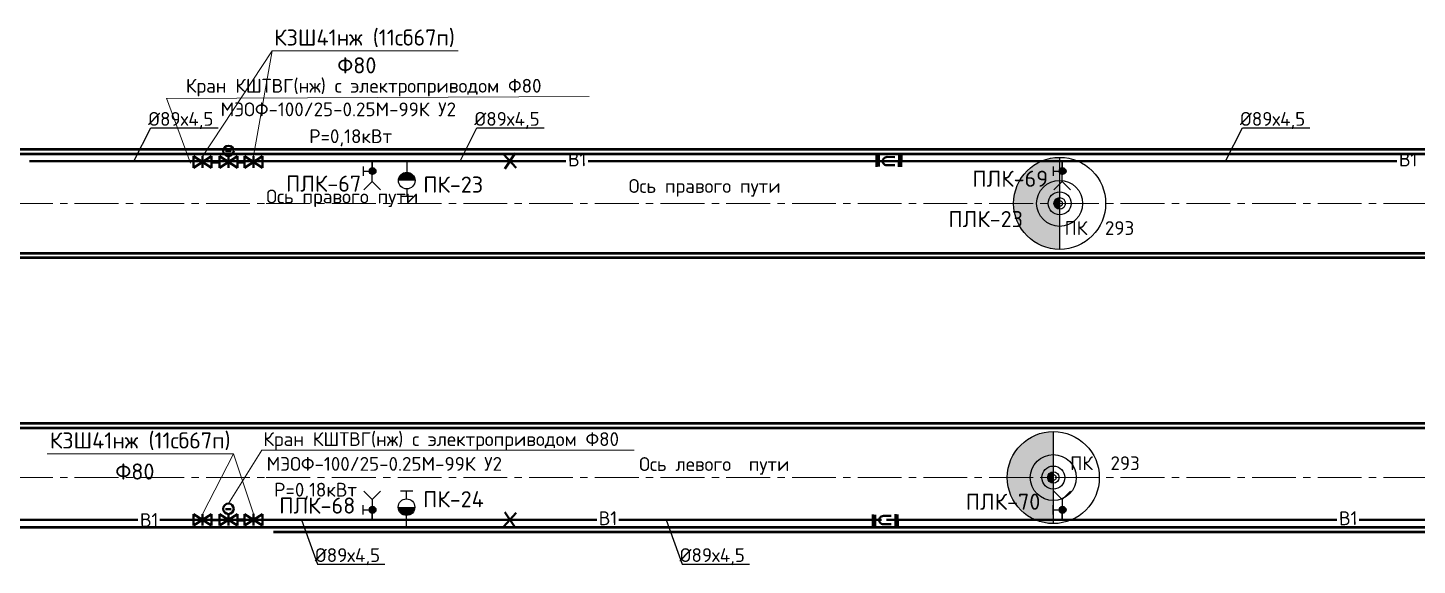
# Paper-space layout 'л2-л8' of a CAD drawing. Header units: millimetres. Extents: x 10032 to 18918, y -3051 to 627.
# Drawn here: x 15026.9 to 15328.9, y 489.8 to 606.6 of the extents above; entities that cross this region are included whole.
import ezdxf

# ---------------------------------------------------------------- set-up
doc = ezdxf.new("R2010")
doc.units = ezdxf.units.MM
doc.header["$LTSCALE"] = 0.5
doc.linetypes.add('CENTER2', pattern=[28.575, 19.05, -3.175, 3.175, -3.175])
for name, color, linetype in [('1_NADPIS', 7, 'Continuous'), ('3_RAZMER', 7, 'Continuous'), ('3_Текст', 7, 'Continuous'), ('ВК_надписи', 7, 'Continuous'), ('ВК_сети', 4, 'Continuous'), ('ГТ_ПК', 2, 'Continuous'), ('ГТ_ПК @ 0.25', 2, 'Continuous'), ('ГТ_ПК @ 0.5', 2, 'Continuous'), ('ГТ_ПК @ 1', 2, 'Continuous'), ('ГТ_ПК @ 2', 2, 'Continuous'), ('ГТ_ПК @ 4', 2, 'Continuous')]:
    doc.layers.add(name, color=color, linetype=linetype)
for name, color, linetype, lineweight in [('1_PK500', 5, 'Continuous', 35), ('1_конструкция', 5, 'Continuous', 35), ('А_Конструкции', 4, 'Continuous', 50), ('АР_Оси', 242, 'CENTER2', 18)]:
    doc.layers.add(name, color=color, linetype=linetype, lineweight=lineweight)
doc.styles.add('Стандарт ММП', font='isocpeur.ttf')

# ---------------------------------------------------------------- blocks, each defined once
blk = doc.blocks.new('ПК')
at = {"layer": 'ГТ_ПК'}
blk.add_hatch(color=0, dxfattribs=at).paths.add_polyline_path([(0, -2.5, 0.414214), (2.5, 0, 0.414214), (0, 2.5)])
at = {"layer": 'ГТ_ПК', "color": 0}
blk.add_line((0, -2.5), (0, 2.5), dxfattribs=at)
blk.add_circle((0, 0), 2.5, dxfattribs=at)
blk = doc.blocks.new('*U625')
at = {"layer": 'ГТ_ПК @ 0.25', "extrusion": (9.32183e-09, 7.72587e-22, 1), "xscale": 0.2500000000000061, "yscale": 0.2500000000000053, "zscale": 0.2500000000000053, "rotation": 180}
blk.add_blockref('ПК', (15251.19, 568.47, 0), dxfattribs=at)
at = {"layer": 'ГТ_ПК @ 0.5', "extrusion": (9.32183e-09, 7.72587e-22, 1), "xscale": 0.5000000000000189, "yscale": 0.5000000000000173, "zscale": 0.5000000000000173, "rotation": 180}
blk.add_blockref('ПК', (15251.19, 568.47, 0), dxfattribs=at)
at = {"layer": 'ГТ_ПК @ 1', "extrusion": (9.32183e-09, 7.72587e-22, 1), "rotation": 179.9999999999641}
blk.add_blockref('ПК', (15251.19, 568.47, 0), dxfattribs=at)
at = {"layer": 'ГТ_ПК @ 2', "extrusion": (9.32183e-09, 7.72587e-22, 1), "xscale": 2.000000000000075, "yscale": 2.000000000000069, "zscale": 2.000000000000069, "rotation": 180}
blk.add_blockref('ПК', (15251.19, 568.47, 0), dxfattribs=at)
at = {"layer": 'ГТ_ПК @ 4', "extrusion": (9.32183e-09, 7.72587e-22, 1), "xscale": 4.000000000000098, "yscale": 4.000000000000085, "zscale": 4.000000000000085, "rotation": 180}
blk.add_blockref('ПК', (15251.19, 568.47, 0), dxfattribs=at)
blk = doc.blocks.new('*U628')
at = {"layer": 'ГТ_ПК @ 0.25', "extrusion": (9.32183e-09, 7.72587e-22, 1), "xscale": 0.2500000000000061, "yscale": 0.2500000000000053, "zscale": 0.2500000000000053, "rotation": 180}
blk.add_blockref('ПК', (15249.81, 508.87, 0), dxfattribs=at)
at = {"layer": 'ГТ_ПК @ 0.5', "extrusion": (9.32183e-09, 7.72587e-22, 1), "xscale": 0.5000000000000189, "yscale": 0.5000000000000173, "zscale": 0.5000000000000173, "rotation": 180}
blk.add_blockref('ПК', (15249.81, 508.87, 0), dxfattribs=at)
at = {"layer": 'ГТ_ПК @ 1', "extrusion": (9.32183e-09, 7.72587e-22, 1), "rotation": 179.9999999999641}
blk.add_blockref('ПК', (15249.81, 508.87, 0), dxfattribs=at)
at = {"layer": 'ГТ_ПК @ 2', "extrusion": (9.32183e-09, 7.72587e-22, 1), "xscale": 2.000000000000075, "yscale": 2.000000000000069, "zscale": 2.000000000000069, "rotation": 180}
blk.add_blockref('ПК', (15249.81, 508.87, 0), dxfattribs=at)
at = {"layer": 'ГТ_ПК @ 4', "extrusion": (9.32183e-09, 7.72587e-22, 1), "xscale": 4.000000000000098, "yscale": 4.000000000000085, "zscale": 4.000000000000085, "rotation": 180}
blk.add_blockref('ПК', (15249.81, 508.87, 0), dxfattribs=at)

psp = doc.layouts.new('л2-л8')

# ---------------------------------------------------------------- hatches: boundary and pattern name
at = {"layer": 'ВК_сети', "ltscale": 0.5}
h = psp.add_hatch(color=5, dxfattribs=at)
h.paths.add_polyline_path([(15102.5701, 575.4818, 0.41421356), (15101.8201, 576.2318), (15101.8201, 575.4818)])
h.paths.add_polyline_path([(15102.5701, 575.4818), (15101.8201, 575.4818), (15101.8201, 574.7318, 0.41421356)])
h.paths.add_polyline_path([(15101.8201, 575.4818), (15101.8201, 576.2318, 0.58408052), (15101.1782, 575.0938)])
h.paths.add_polyline_path([(15101.8201, 574.7318), (15101.8201, 575.4818), (15101.1782, 575.0938, 0.26256208)])
h = psp.add_hatch(color=5, dxfattribs=at)
h.paths.add_polyline_path([(15102.5701, 575.4818, 0.41421356), (15101.8201, 576.2318), (15101.8201, 575.4818)])
h.paths.add_polyline_path([(15102.5701, 575.4818), (15101.8201, 575.4818), (15101.8201, 574.7318, 0.41421356)])
h.paths.add_polyline_path([(15101.8201, 575.4818), (15101.8201, 576.2318, 0.58408052), (15101.1782, 575.0938)])
h.paths.add_polyline_path([(15101.8201, 574.7318), (15101.8201, 575.4818), (15101.1782, 575.0938, 0.26256208)])
h = psp.add_hatch(color=1, dxfattribs=at)
h.paths.add_polyline_path([(15107.4584, 573.4228), (15111.0584, 573.4228, 0.09159777), (15110.9396, 574.066), (15107.5773, 574.066, 0.09159777)])
h.paths.add_polyline_path([(15107.5773, 574.066), (15110.9396, 574.066, 0.68812614)])
h = psp.add_hatch(color=1, dxfattribs=at)
h.paths.add_polyline_path([(15107.4584, 573.4228), (15111.0584, 573.4228, 0.09159777), (15110.9396, 574.066), (15107.5773, 574.066, 0.09159777)])
h.paths.add_polyline_path([(15107.5773, 574.066), (15110.9396, 574.066, 0.68812614)])
h = psp.add_hatch(color=1, dxfattribs=at)
h.paths.add_polyline_path([(15107.4584, 573.4228), (15111.0584, 573.4228, 0.09159777), (15110.9396, 574.066), (15107.5773, 574.066, 0.09159777)])
h.paths.add_polyline_path([(15107.5773, 574.066), (15110.9396, 574.066, 0.68812614)])
h = psp.add_hatch(color=1, dxfattribs=at)
h.paths.add_polyline_path([(15107.4584, 573.4228), (15111.0584, 573.4228, 0.09159777), (15110.9396, 574.066), (15107.5773, 574.066, 0.09159777)])
h.paths.add_polyline_path([(15107.5773, 574.066), (15110.9396, 574.066, 0.68812614)])
h = psp.add_hatch(color=1, dxfattribs=at)
h.paths.add_polyline_path([(15107.4584, 573.4228), (15111.0584, 573.4228, 0.09159777), (15110.9396, 574.066), (15107.5773, 574.066, 0.09159777)])
h.paths.add_polyline_path([(15107.5773, 574.066), (15110.9396, 574.066, 0.68812614)])
h = psp.add_hatch(color=1, dxfattribs=at)
h.paths.add_polyline_path([(15107.4584, 573.4228), (15111.0584, 573.4228, 0.09159777), (15110.9396, 574.066), (15107.5773, 574.066, 0.09159777)])
h.paths.add_polyline_path([(15107.5773, 574.066), (15110.9396, 574.066, 0.68812614)])
h = psp.add_hatch(color=5, dxfattribs=at)
h.paths.add_polyline_path([(15252.5701, 575.4818, 0.41421356), (15251.8201, 576.2318), (15251.8201, 575.4818)])
h.paths.add_polyline_path([(15252.5701, 575.4818), (15251.8201, 575.4818), (15251.8201, 574.7318, 0.41421356)])
h.paths.add_polyline_path([(15251.8201, 575.4818), (15251.8201, 576.2318, 0.58408052), (15251.1782, 575.0938)])
h.paths.add_polyline_path([(15251.8201, 574.7318), (15251.8201, 575.4818), (15251.1782, 575.0938, 0.26256208)])
h = psp.add_hatch(color=5, dxfattribs=at)
h.paths.add_polyline_path([(15252.5701, 575.4818, 0.41421356), (15251.8201, 576.2318), (15251.8201, 575.4818)])
h.paths.add_polyline_path([(15252.5701, 575.4818), (15251.8201, 575.4818), (15251.8201, 574.7318, 0.41421356)])
h.paths.add_polyline_path([(15251.8201, 575.4818), (15251.8201, 576.2318, 0.58408052), (15251.1782, 575.0938)])
h.paths.add_polyline_path([(15251.8201, 574.7318), (15251.8201, 575.4818), (15251.1782, 575.0938, 0.26256208)])
h = psp.add_hatch(color=5, dxfattribs=at)
h.paths.add_polyline_path([(15102.5701, 501.8586, -0.41421356), (15101.8201, 501.1086), (15101.8201, 501.8586)])
h.paths.add_polyline_path([(15102.5701, 501.8586), (15101.8201, 501.8586), (15101.8201, 502.6086, -0.41421356)])
h.paths.add_polyline_path([(15101.8201, 501.8586), (15101.8201, 501.1086, -0.58408052), (15101.1782, 502.2466)])
h.paths.add_polyline_path([(15101.8201, 502.6086), (15101.8201, 501.8586), (15101.1782, 502.2466, -0.26256208)])
h = psp.add_hatch(color=5, dxfattribs=at)
h.paths.add_polyline_path([(15102.5701, 501.8586, -0.41421356), (15101.8201, 501.1086), (15101.8201, 501.8586)])
h.paths.add_polyline_path([(15102.5701, 501.8586), (15101.8201, 501.8586), (15101.8201, 502.6086, -0.41421356)])
h.paths.add_polyline_path([(15101.8201, 501.8586), (15101.8201, 501.1086, -0.58408052), (15101.1782, 502.2466)])
h.paths.add_polyline_path([(15101.8201, 502.6086), (15101.8201, 501.8586), (15101.1782, 502.2466, -0.26256208)])
h = psp.add_hatch(color=1, dxfattribs=at)
h.paths.add_polyline_path([(15107.4117, 502.4403), (15111.0117, 502.4403, -0.09159777), (15110.8929, 501.7972), (15107.5305, 501.7972, -0.09159777)])
h.paths.add_polyline_path([(15107.5305, 501.7972), (15110.8929, 501.7972, -0.68812614)])
h = psp.add_hatch(color=1, dxfattribs=at)
h.paths.add_polyline_path([(15107.4117, 502.4403), (15111.0117, 502.4403, -0.09159777), (15110.8929, 501.7972), (15107.5305, 501.7972, -0.09159777)])
h.paths.add_polyline_path([(15107.5305, 501.7972), (15110.8929, 501.7972, -0.68812614)])
h = psp.add_hatch(color=5, dxfattribs=at)
h.paths.add_polyline_path([(15252.5701, 501.8586, -0.41421356), (15251.8201, 501.1086), (15251.8201, 501.8586)])
h.paths.add_polyline_path([(15252.5701, 501.8586), (15251.8201, 501.8586), (15251.8201, 502.6086, -0.41421356)])
h.paths.add_polyline_path([(15251.8201, 501.8586), (15251.8201, 501.1086, -0.58408052), (15251.1782, 502.2466)])
h.paths.add_polyline_path([(15251.8201, 502.6086), (15251.8201, 501.8586), (15251.1782, 502.2466, -0.26256208)])
h = psp.add_hatch(color=5, dxfattribs=at)
h.paths.add_polyline_path([(15252.5701, 501.8586, -0.41421356), (15251.8201, 501.1086), (15251.8201, 501.8586)])
h.paths.add_polyline_path([(15252.5701, 501.8586), (15251.8201, 501.8586), (15251.8201, 502.6086, -0.41421356)])
h.paths.add_polyline_path([(15251.8201, 501.8586), (15251.8201, 501.1086, -0.58408052), (15251.1782, 502.2466)])
h.paths.add_polyline_path([(15251.8201, 502.6086), (15251.8201, 501.8586), (15251.1782, 502.2466, -0.26256208)])

# ---------------------------------------------------------------- linework, layer by layer
at = {"layer": '1_конструкция', "color": 1, "lineweight": 18}
for p, q in [((15064.8878, 578.6663, 0), (15079.9861, 601.6303, 0)), ((15079.9861, 601.6303, 0), (15075.9522, 578.7228, 0)), ((15064.8695, 500.9386, 0), (15071.5791, 514.0626, 0)), ((15071.5791, 514.0626, 0), (15075.9201, 500.9966, 0))]:
    psp.add_line(p, q, dxfattribs=at)
at = {"layer": '3_RAZMER', "lineweight": 18}
for p, q in [((15079.9861, 601.6303, 0), (15120.4447, 601.6303, 0)), ((15057.0136, 591.2412), (15148.9247, 591.7005)), ((15062.2431, 577.1953, 0), (15057.0136, 591.3587)), ((15031.1205, 514.0626, 0), (15071.5791, 514.0626, 0)), ((15070.4931, 503.228, 0), (15077.77, 514.8553, 0)), ((15077.77, 514.8553, 0), (15158.6871, 514.8553, 0))]:
    psp.add_line(p, q, dxfattribs=at)
at = {"layer": 'Defpoints', "color": 6, "linetype": 'Continuous', "lineweight": 50, "elevation": 0}
for points in [[(15066.8396, 577.4628), (15068.5223, 577.4628)], [(15066.8396, 499.6796), (15068.5223, 499.6796)]]:
    psp.add_lwpolyline(points, dxfattribs=at)
at = {"layer": 'А_Конструкции'}
for p, q in [((13751.1934, 580.2702), (15080.2691, 580.2702)), ((15080.2691, 580.2702), (16251.1934, 580.2702)), ((13751.1934, 579.2702), (15080.2691, 579.2702)), ((15080.2691, 579.2702), (16251.1934, 579.2702)), ((13751.1934, 557.6702), (15080.2691, 557.6702)), ((13751.1934, 556.6702), (15080.2691, 556.6702)), ((15080.2691, 557.6702), (16251.1934, 557.6702)), ((15080.2691, 556.6702), (16251.1934, 556.6702)), ((13751.1934, 520.6702), (15080.2691, 520.6702)), ((13751.1934, 519.6702), (15080.2691, 519.6702)), ((15080.2691, 520.6702), (16251.1934, 520.6702)), ((15080.2691, 519.6702), (16251.1934, 519.6702)), ((13751.1934, 498.0702), (15080.2691, 498.0702)), ((15080.2691, 498.0702), (16251.1934, 498.0702)), ((15080.2691, 497.0702), (16251.1934, 497.0702))]:
    psp.add_line(p, q, dxfattribs=at)
at = {"layer": 'АР_Оси', "color": 7}
for p, q in [((13751.1934, 568.4702), (15078.7126, 568.4702)), ((15078.7126, 568.4702), (16251.1934, 568.4702)), ((13751.1934, 508.8702), (15078.7126, 508.8702)), ((15078.7126, 508.8702), (16251.1934, 508.8702))]:
    psp.add_line(p, q, dxfattribs=at)
at = {"layer": 'ВК_надписи'}
for p, q in [((15049.9349, 577.6617, 0), (15053.5946, 584.8594, 0)), ((15053.5946, 584.8594, 0), (15068.2341, 584.8594, 0)), ((15120.8434, 577.6618, 0), (15124.5031, 584.8595, 0)), ((15124.5031, 584.8595, 0), (15139.1426, 584.8595, 0)), ((15287.2635, 577.6618, 0), (15290.9233, 584.8595, 0)), ((15290.9233, 584.8595, 0), (15305.5627, 584.8595, 0)), ((15086.3769, 499.6786, 0), (15089.8291, 490.0475, 0)), ((15165.6671, 499.6786, 0), (15169.1194, 490.0475, 0)), ((15089.8291, 490.0475, 0), (15104.4686, 490.0475, 0)), ((15169.1194, 490.0475, 0), (15183.7588, 490.0475, 0))]:
    psp.add_line(p, q, dxfattribs=at)
at = {"layer": 'ВК_сети', "color": 1, "lineweight": 40, "ltscale": 0.5, "extrusion": (-1.06675e-13, 1.06455e-06, 1)}
for p, q in [((15062.8994, 578.7233, 0), (15062.8994, 576.2043, 0)), ((15066.8396, 578.7233, 0), (15062.8994, 576.2043, 0)), ((15062.8994, 578.7233, 0), (15066.8396, 576.2043, 0)), ((15064.8695, 578.7228, 0), (15064.8695, 576.2038, 0))]:
    psp.add_line(p, q, dxfattribs=at)
at = {"layer": 'ВК_сети', "color": 1, "lineweight": 40, "ltscale": 0.5}
for p, q in [((15066.8396, 578.7233, 0), (15066.8396, 576.2043, 0)), ((15068.5223, 578.7228, 0), (15068.5223, 576.2038, 0)), ((15072.4625, 578.7228, 0), (15068.5223, 576.2038, 0)), ((15068.5223, 578.7228, 0), (15072.4625, 576.2038, 0)), ((15071.0893, 579.8069, 0), (15069.883, 579.8069, 0)), ((15070.4924, 578.7223, 0), (15070.4924, 576.2032, 0)), ((15072.4625, 578.7228, 0), (15072.4625, 576.2038, 0)), ((15071.0899, 502.0221, 0), (15069.8836, 502.0224, 0)), ((15068.522, 500.9376, 0), (15068.5214, 498.4186, 0)), ((15072.4629, 500.9376, 0), (15068.522, 498.4196, 0)), ((15070.4928, 500.9376, 0), (15070.4921, 498.4186, 0)), ((15072.4629, 500.9376, 0), (15072.4622, 498.4186, 0))]:
    psp.add_line(p, q, dxfattribs=at)
at = {"layer": 'ВК_сети', "color": 1, "lineweight": 60, "ltscale": 0.5}
for p, q in [((15072.4625, 577.4633, 0), (15073.9821, 577.4633, 0)), ((15072.4625, 499.6791, 0), (15073.9821, 499.6791, 0))]:
    psp.add_line(p, q, dxfattribs=at)
at = {"layer": 'ВК_сети', "color": 1, "lineweight": 40, "ltscale": 0.5, "extrusion": (1.06678e-13, 1.06455e-06, 1)}
for p, q in [((15073.9821, 578.7233, 0), (15073.9821, 576.2043, 0)), ((15073.9821, 578.7233, 0), (15077.9223, 576.2043, 0)), ((15077.9223, 578.7233, 0), (15073.9821, 576.2043, 0)), ((15075.9522, 578.7228, 0), (15075.9522, 576.2038, 0)), ((15077.9223, 578.7233, 0), (15077.9223, 576.2043, 0))]:
    psp.add_line(p, q, dxfattribs=at)
at = {"layer": 'ВК_сети', "color": 5, "lineweight": 30, "ltscale": 0.5, "extrusion": (-3.27269e-07, 1.1423e-06, 1)}
for p, q in [((15101.7584, 577.6617, 0), (15101.7584, 574.7068, 0)), ((15101.7584, 577.6617, 0), (15101.7584, 574.7068, 0)), ((15251.7584, 577.6617, 0), (15251.7584, 574.7068, 0)), ((15251.7584, 577.6617, 0), (15251.7584, 574.7068, 0))]:
    psp.add_line(p, q, dxfattribs=at)
at = {"layer": 'ВК_сети', "color": 5, "ltscale": 0.5}
for p, q in [((15101.7584, 573.223, 0), (15101.7584, 577.6617, 0)), ((15101.7584, 573.223, 0), (15101.7584, 577.6617, 0)), ((15251.7584, 573.223, 0), (15251.7584, 577.6617, 0)), ((15251.7584, 573.223, 0), (15251.7584, 577.6617, 0)), ((15099.7905, 576.5134, 0), (15099.7905, 574.4516, 0)), ((15099.7905, 576.5134, 0), (15099.7905, 574.4516, 0)), ((15099.7905, 575.4825, 0), (15101.8201, 575.4825, 0)), ((15099.7905, 575.4825, 0), (15101.8201, 575.4825, 0)), ((15249.7905, 576.5134, 0), (15249.7905, 574.4516, 0)), ((15249.7905, 576.5134, 0), (15249.7905, 574.4516, 0)), ((15249.7905, 575.4825, 0), (15251.8201, 575.4825, 0)), ((15249.7905, 575.4825, 0), (15251.8201, 575.4825, 0)), ((15101.7584, 573.223, 0), (15099.9342, 571.3988, 0)), ((15101.7584, 573.223, 0), (15099.9342, 571.3988, 0)), ((15101.7584, 573.223, 0), (15103.5826, 571.3988, 0)), ((15101.7584, 573.223, 0), (15103.5826, 571.3988, 0)), ((15251.7584, 573.223, 0), (15249.9342, 571.3988, 0)), ((15251.7584, 573.223, 0), (15249.9342, 571.3988, 0)), ((15251.7584, 573.223, 0), (15253.5826, 571.3988, 0)), ((15251.7584, 573.223, 0), (15253.5826, 571.3988, 0)), ((15101.7584, 504.1174, 0), (15099.9342, 505.9416, 0)), ((15101.7584, 504.1174, 0), (15099.9342, 505.9415, 0)), ((15101.7584, 504.1174, 0), (15103.5826, 505.9416, 0)), ((15101.7584, 504.1174, 0), (15103.5826, 505.9415, 0)), ((15251.7584, 504.1174, 0), (15249.9342, 505.9416, 0)), ((15251.7584, 504.1174, 0), (15249.9342, 505.9416, 0)), ((15251.7584, 504.1174, 0), (15253.5826, 505.9416, 0)), ((15251.7584, 504.1174, 0), (15253.5826, 505.9416, 0)), ((15099.7905, 500.8269, 0), (15099.7905, 502.8888, 0)), ((15099.7905, 500.8269, 0), (15099.7905, 502.8887, 0)), ((15099.7905, 501.8578, 0), (15101.8201, 501.8578, 0)), ((15099.7905, 501.8578, 0), (15101.8201, 501.8578, 0)), ((15101.7584, 504.1174, 0), (15101.7584, 499.6786, 0)), ((15101.7584, 504.1174, 0), (15101.7584, 499.6786, 0)), ((15249.7905, 500.8269, 0), (15249.7905, 502.8888, 0)), ((15249.7905, 500.8269, 0), (15249.7905, 502.8888, 0)), ((15249.7905, 501.8578, 0), (15251.8201, 501.8578, 0)), ((15249.7905, 501.8578, 0), (15251.8201, 501.8578, 0)), ((15251.7584, 504.1174, 0), (15251.7584, 499.6786, 0)), ((15251.7584, 504.1174, 0), (15251.7584, 499.6786, 0))]:
    psp.add_line(p, q, dxfattribs=at)
at = {"layer": 'ВК_сети', "color": 1, "ltscale": 0.5}
for p, q in [((15109.2584, 577.6617, 0), (15109.2584, 575.2228, 0)), ((15109.2584, 577.6617, 0), (15109.2584, 575.2228, 0)), ((15109.2584, 577.6617, 0), (15109.2584, 575.2228, 0)), ((15109.2584, 577.6617, 0), (15109.2584, 575.2228, 0)), ((15109.2584, 577.6617, 0), (15109.2584, 575.2228, 0)), ((15109.2584, 577.6617, 0), (15109.2584, 575.2228, 0)), ((15109.2584, 571.6228, 0), (15109.2584, 569.9699, 0)), ((15109.2584, 571.6228, 0), (15109.2584, 569.9699, 0)), ((15109.2584, 571.6228, 0), (15109.2584, 569.9699, 0)), ((15109.2584, 571.6228, 0), (15109.2584, 569.9699, 0)), ((15109.2584, 571.6228, 0), (15109.2584, 569.9699, 0)), ((15109.2584, 571.6228, 0), (15109.2584, 569.9699, 0)), ((15110.6003, 569.9699, 0), (15107.9165, 569.9699, 0)), ((15110.6003, 569.9699, 0), (15107.9165, 569.9699, 0)), ((15110.6003, 569.9699, 0), (15107.9165, 569.9699, 0)), ((15110.6003, 569.9699, 0), (15107.9165, 569.9699, 0)), ((15110.6003, 569.9699, 0), (15107.9165, 569.9699, 0)), ((15110.6003, 569.9699, 0), (15107.9165, 569.9699, 0)), ((15110.5536, 505.8933, 0), (15107.8698, 505.8933, 0)), ((15110.5536, 505.8933, 0), (15107.8698, 505.8933, 0)), ((15109.2117, 504.2403, 0), (15109.2117, 505.8933, 0)), ((15109.2117, 504.2403, 0), (15109.2117, 505.8933, 0)), ((15109.2109, 498.4027, 0), (15109.2109, 500.8416, 0)), ((15109.2109, 498.4027, 0), (15109.2109, 500.8416, 0))]:
    psp.add_line(p, q, dxfattribs=at)
at = {"layer": 'ВК_сети', "color": 5, "lineweight": 40, "ltscale": 0.5}
for p, q in [((15133.0615, 576.166, 0), (15130.3054, 579.1576, 0)), ((15132.817, 579.3504, 0), (15130.5498, 575.9731, 0)), ((15211.3617, 576.448, 0), (15211.3921, 578.9306, 0)), ((15211.8581, 576.5081, 0), (15211.8885, 578.9906, 0)), ((15213.7032, 578.5584, 0), (15215.3741, 578.5379, 0)), ((15216.2613, 576.388, 0), (15216.2917, 578.8705, 0)), ((15216.7577, 576.448, 0), (15216.7881, 578.9306, 0)), ((15213.6812, 576.7635, 0), (15215.3521, 576.743, 0)), ((15133.0615, 501.1744, 0), (15130.3054, 498.1828, 0)), ((15132.817, 497.99, 0), (15130.5498, 501.3672, 0)), ((15210.5798, 500.8361, 0), (15210.6102, 498.3536, 0)), ((15211.0762, 500.776, 0), (15211.1066, 498.2935, 0)), ((15212.8993, 500.5207, 0), (15214.5702, 500.5411, 0)), ((15212.9213, 498.7258, 0), (15214.5922, 498.7462, 0)), ((15215.4794, 500.8961, 0), (15215.5098, 498.4136, 0)), ((15215.9757, 500.8361, 0), (15216.0062, 498.3536, 0))]:
    psp.add_line(p, q, dxfattribs=at)
at = {"layer": 'ВК_сети', "color": 1, "lineweight": 30, "ltscale": 0.5}
for p, q in [((15109.2584, 574.7003, -0.0001), (15108.7411, 574.6965, -0.0001)), ((15109.2584, 574.7003, -0.0001), (15108.7411, 574.6965, -0.0001)), ((15109.2584, 574.7003, -0.0001), (15108.7411, 574.6965, -0.0001)), ((15109.2584, 574.7003, -0.0001), (15108.7411, 574.6965, -0.0001)), ((15109.2584, 574.7003, -0.0001), (15108.7411, 574.6965, -0.0001)), ((15109.2584, 574.7003, -0.0001), (15108.7411, 574.6965, -0.0001)), ((15109.2555, 575.1023, -0.0001), (15109.2584, 574.7003, -0.0001)), ((15109.2555, 575.1023, -0.0001), (15109.2584, 574.7003, -0.0001)), ((15109.2555, 575.1023, -0.0001), (15109.2584, 574.7003, -0.0001)), ((15109.2555, 575.1023, -0.0001), (15109.2584, 574.7003, -0.0001)), ((15109.2555, 575.1023, -0.0001), (15109.2584, 574.7003, -0.0001)), ((15109.2555, 575.1023, -0.0001), (15109.2584, 574.7003, -0.0001)), ((15109.2584, 574.7003, -0.0001), (15109.7758, 574.7041, -0.0001)), ((15109.2584, 574.7003, -0.0001), (15109.7758, 574.7041, -0.0001)), ((15109.2584, 574.7003, -0.0001), (15109.7758, 574.7041, -0.0001)), ((15109.2584, 574.7003, -0.0001), (15109.7758, 574.7041, -0.0001)), ((15109.2584, 574.7003, -0.0001), (15109.7758, 574.7041, -0.0001)), ((15109.2584, 574.7003, -0.0001), (15109.7758, 574.7041, -0.0001)), ((15109.2109, 501.3641, -0.0001), (15108.6935, 501.368, -0.0001)), ((15109.2109, 501.3641, -0.0001), (15108.6935, 501.368, -0.0001)), ((15109.2079, 500.9622, -0.0001), (15109.2109, 501.3641, -0.0001)), ((15109.2079, 500.9622, -0.0001), (15109.2109, 501.3641, -0.0001)), ((15109.2109, 501.3641, -0.0001), (15109.7283, 501.3603, -0.0001)), ((15109.2109, 501.3641, -0.0001), (15109.7283, 501.3603, -0.0001))]:
    psp.add_line(p, q, dxfattribs=at)
at = {"layer": 'ВК_сети', "color": 5, "lineweight": 30, "ltscale": 0.5, "extrusion": (-3.27269e-07, -1.1423e-06, 1)}
for p, q in [((15101.7584, 499.6786, 0), (15101.7584, 502.6335, 0)), ((15101.7584, 499.6786, 0), (15101.7584, 502.6335, 0)), ((15251.7584, 499.6786, 0), (15251.7584, 502.6335, 0)), ((15251.7584, 499.6786, 0), (15251.7584, 502.6335, 0))]:
    psp.add_line(p, q, dxfattribs=at)
at = {"layer": 'ВК_сети', "color": 1, "lineweight": 40, "ltscale": 0.5, "extrusion": (-1.06675e-13, -1.06455e-06, 1)}
for p, q in [((15062.8994, 498.4191, 0), (15062.8994, 500.9381, 0)), ((15066.8396, 498.4191, 0), (15062.8994, 500.9381, 0)), ((15062.8994, 498.4191, 0), (15066.8396, 500.9381, 0)), ((15064.8695, 498.4196, 0), (15064.8695, 500.9386, 0)), ((15066.8396, 498.4191, 0), (15066.8396, 500.9381, 0)), ((15075.9201, 498.4775, 0), (15075.9201, 500.9966, 0))]:
    psp.add_line(p, q, dxfattribs=at)
at = {"layer": 'ВК_сети', "color": 1, "lineweight": 40, "ltscale": 0.5, "extrusion": (1.06678e-13, -1.06455e-06, 1)}
for p, q in [((15072.4622, 498.4186, 0), (15068.522, 500.9376, 0)), ((15073.9821, 498.4191, 0), (15073.9821, 500.9381, 0)), ((15073.9821, 498.4191, 0), (15077.9223, 500.9381, 0)), ((15077.9223, 498.4191, 0), (15073.9821, 500.9381, 0)), ((15077.9223, 498.4191, 0), (15077.9223, 500.9381, 0))]:
    psp.add_line(p, q, dxfattribs=at)
at = {"layer": 'ВК_сети', "color": 2, "lineweight": 40, "ltscale": 0.5, "elevation": 0}
for points in [[(15027.258, 577.6617), (15080.2691, 577.6617)], [(15080.2691, 577.6618), (15143.8622, 577.6618)], [(15148.6624, 577.6618), (15324.492, 577.6618)], [(14981.7664, 499.6786), (15050.8141, 499.6786)], [(15055.6143, 499.6786), (15080.2691, 499.6786)], [(15080.2691, 499.6786), (15150.5494, 499.6786)], [(15155.3497, 499.6786), (15212.427, 499.6786)], [(15213.5723, 499.6786), (15311.4625, 499.6786)], [(15316.2627, 499.6786), (15449.3672, 499.6786)]]:
    psp.add_lwpolyline(points, dxfattribs=at)
at = {"layer": 'ВК_сети', "color": 1, "lineweight": 40, "ltscale": 0.5}
for centre in [(15070.4924, 579.8675, 0), (15070.4931, 502.0828, 0)]:
    psp.add_circle(centre, 1.1452, dxfattribs=at)
at = {"layer": 'ВК_сети', "color": 5, "ltscale": 0.5}
for centre in [(15101.8201, 575.4818, 0), (15101.8201, 575.4818, 0), (15251.8201, 575.4818, 0), (15251.8201, 575.4818, 0), (15101.8201, 501.8586, 0), (15101.8201, 501.8586, 0), (15251.8201, 501.8586, 0), (15251.8201, 501.8586, 0)]:
    psp.add_circle(centre, 0.75, dxfattribs=at)
at = {"layer": 'ВК_сети', "color": 1, "ltscale": 0.5}
for centre in [(15109.2584, 573.4228, 0), (15109.2584, 573.4228, 0), (15109.2584, 573.4228, 0), (15109.2584, 573.4228, 0), (15109.2584, 573.4228, 0), (15109.2584, 573.4228, 0), (15109.2117, 502.4403, 0), (15109.2117, 502.4403, 0)]:
    psp.add_circle(centre, 1.8, dxfattribs=at)
at = {"layer": 'ВК_сети', "color": 5, "lineweight": 40, "ltscale": 0.5}
for centre, start, end in [((15213.6253, 577.6617, 0), 85.038167, 273.557419), ((15212.8434, 499.6224, 0), 86.442581, 274.961833)]:
    psp.add_arc(centre, 0.9, start, end, dxfattribs=at)

# ---------------------------------------------------------------- block references
at = {"layer": 'ГТ_ПК', "color": 6, "linetype": 'Continuous', "lineweight": 120}
for name in ['*U625', '*U628']:
    psp.add_blockref(name, (0, 0), dxfattribs=at)

# ---------------------------------------------------------------- texts
at = {"layer": '1_NADPIS', "color": 5, "linetype": 'Continuous', "style": 'Стандарт ММП'}
for s, p in [('КЗШ41нж (11сб67п)', (15080.4511, 602.7695, 0)), ('Ф80', (15094.1678, 596.7201, 0))]:
    psp.add_text(s, height=3.5, rotation=360, dxfattribs=at).set_placement(p)
at = {"layer": '1_NADPIS', "linetype": 'Continuous', "style": 'Стандарт ММП'}
for s, p in [('ПЛК-67', (15083.0087, 571.0137, 0)), ('ПЛК-69', (15232.2091, 572.0743, 0)), ('ПЛК-23', (15227.0091, 563.3094, 0)), ('ПЛК-68', (15081.5389, 501.0361, 0)), ('ПЛК-70', (15230.779, 501.8669, 0))]:
    psp.add_text(s, height=3.5, rotation=360, dxfattribs=at).set_placement(p)
at = {"layer": '1_NADPIS', "color": 1, "linetype": 'Continuous', "style": 'Стандарт ММП'}
for s, p in [('ПК-23', (15112.8472, 570.8052, 0)), ('ПК-24', (15112.8205, 502.4124, 0))]:
    psp.add_text(s, height=3.5, rotation=360, dxfattribs=at).set_placement(p)
at = {"layer": '1_NADPIS', "color": 5, "linetype": 'Continuous', "style": 'Стандарт ММП'}
for s, p in [('КЗШ41нж (11сб67п)', (15031.6924, 515.1887, 0)), ('Ф80', (15045.9187, 508.43, 0))]:
    psp.add_text(s, height=3.5, dxfattribs=at).set_placement(p)
at = {"layer": '1_PK500', "style": 'Стандарт ММП'}
for p in [(15144.3237, 576.4941, 0), (15324.9536, 576.4941, 0), (15151.011, 498.5109, 0), (15311.924, 498.5109, 0), (15051.2795, 498.1156)]:
    psp.add_text('В1', height=3, rotation=0.560426, dxfattribs=at).set_placement(p)
at = {"layer": '3_Текст', "color": 255, "style": 'Стандарт ММП'}
for s, p in [('Ось правого пути', (15078.7126, 568.4702)), ('Ось правого пути', (15157.4959, 570.7493)), ('Ось левого  пути', (15159.7757, 510.3034, -0.0004))]:
    psp.add_text(s, height=3, dxfattribs=at).set_placement(p)
at = {"layer": 'ВК_надписи', "lineweight": 30, "ltscale": 0.5, "style": 'Стандарт ММП'}
for s, p in [('Кран КШТВГ(нж) с электроприводом Ф80', (15061.246, 592.533)), ('МЭОФ-100/25-0.25М-99К У2', (15068.7969, 587.404, 0)), ('%%C89х4,5', (15053.0338, 585.3306, 0)), ('%%C89х4,5', (15123.9423, 585.3307, 0)), ('%%C89х4,5', (15290.3624, 585.3307, 0)), ('Р=0,18кВт', (15088.0583, 581.5644, 0)), ('Кран КШТВГ(нж) с электроприводом Ф80', (15078.091, 515.7282, 0)), ('МЭОФ-100/25-0.25М-99К У2', (15078.7994, 510.3412, 0)), ('Р=0,18кВт', (15080.429, 504.7316, 0)), ('%%C89х4,5', (15089.2683, 490.5187, 0)), ('%%C89х4,5', (15168.5585, 490.5187, 0))]:
    psp.add_text(s, height=3, dxfattribs=at).set_placement(p)
at = {"layer": 'ВК_надписи', "char_height": 3, "attachment_point": 8, "style": 'Стандарт ММП'}
for insert in [(15259.8262, 561.596), (15261.036, 510.4826)]:
    psp.add_mtext('ПК  293', dxfattribs=dict(at, insert=insert))

doc.saveas('drawing.dxf')
